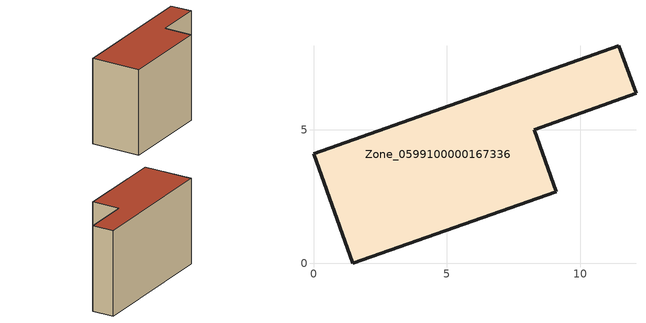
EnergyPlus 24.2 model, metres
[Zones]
Zone_0599100000167336
 floor ground (C_G): 0,4.1 11.44,8.15 12.08,6.36 8.26,5 9.09,2.68 1.46,0 z0
 wall outside (C_F): 1.46,0 9.09,2.68 8.26,5 12.08,6.36 11.44,8.15 0,4.1 1.46,0 z0:7.58
 roof outside (C_R): 11.44,8.15 0,4.1 1.46,0 9.09,2.68 8.26,5 12.08,6.36 z7.58
[BUILDING]
Pand.0599100000167336: North Axis=0; Terrain=City; Loads Convergence Tolerance Value=0.04; Temperature Convergence Tolerance Value=0.4; Solar Distribution=FullExterior; Maximum Number of Warmup Days=25; Minimum Number of Warmup Days=1
[Site:Location]
Rotterdam.The.Hague.AP_ZH_NLD Design_Conditions: Latitude=51.96; Longitude=4.45; Time Zone=1; Elevation=-4.5
[SITE:GROUNDTEMPERATURE:BUILDINGSURFACE]
18, 18, 18, 18, 18, 18, 18, 18, 18, 18, 18, 18
[MATERIAL] Thermal Absorptance=0.9; Solar Absorptance=0.7; Visible Absorptance=0.7
Name | Roughness | Thickness | Conductivity | Density | Specific Heat
G.TI.1946 | MediumSmooth | 0.15 | 1 | 540 | 1210
F.TI.1946 | Rough | 0.3 | 0.857143 | 1920 | 840
R.TI.1946 | MediumRough | 0.2 | 0.1 | 1500 | 1000
[CONSTRUCTION]
C_G: G.TI.1946
C_F: F.TI.1946
C_R: R.TI.1946
[ZONE]
Zone_0599100000167336: Type=1; Multiplier=1; Ceiling Height=Autocalculate; Volume=Autocalculate; Floor Area=autocalculate; Part of Total Floor Area=Yes
[ZONEINFILTRATION:DESIGNFLOWRATE]
Infil_Zone_0599100000167336: Zone or ZoneList or Space or SpaceList=Zone_0599100000167336; Schedule=AlwaysOn; Design Flow Rate Calculation Method=Flow/Area; Flow Rate per Floor Area=0.003; Constant Term Coefficient=1; Temperature Term Coefficient=0; Velocity Term Coefficient=0; Velocity Squared Term Coefficient=0
[HVACTEMPLATE:ZONE:IDEALLOADSAIRSYSTEM]
Zone_0599100000167336: Maximum Heating Supply Air Temperature=50; Minimum Cooling Supply Air Temperature=13; Maximum Heating Supply Air Humidity Ratio=0.0156; Minimum Cooling Supply Air Humidity Ratio=0.0077; Heating Limit=NoLimit; Cooling Limit=NoLimit; Dehumidification Control Type=ConstantSensibleHeatRatio; Cooling Sensible Heat Ratio=0.7; Dehumidification Setpoint=60; Humidification Control Type=None; Humidification Setpoint=30; Outdoor Air Method=None; Outdoor Air Flow Rate per Person=0.00944; Outdoor Air Flow Rate per Zone Floor Area=0; Outdoor Air Flow Rate per Zone=0; Demand Controlled Ventilation Type=None; Outdoor Air Economizer Type=NoEconomizer; Heat Recovery Type=None; Sensible Heat Recovery Effectiveness=0.7; Latent Heat Recovery Effectiveness=0.65
[ZONECONTROL:THERMOSTAT]
ThermostatControl_Zone_0599100000167336: Zone or ZoneList=Zone_0599100000167336; Control Type Schedule=DualSetpointControlType; Control 1=Thermostat_Zone_0599100000167336; Temperature Difference Between Cutout And Setpoint=0
[THERMOSTATSETPOINT:DUALSETPOINT]
Thermostat_Zone_0599100000167336: Heating Setpoint Temperature Schedule=HeatingSetpoint_Zone_0599100000167336; Cooling Setpoint Temperature Schedule=CoolingSetpoint_Zone_0599100000167336
[SCHEDULE:COMPACT]
HeatingSetpoint_Zone_0599100000167336: Through: 12/31, For: AllDays, Until: 24:00, 21
CoolingSetpoint_Zone_0599100000167336: Through: 12/31, For: AllDays, Until: 24:00, 24
DualSetpointControlType: Through: 12/31, For: AllDays, Until: 24:00, 4
AlwaysOn: Through: 12/31, For: AllDays, Until: 24:00, 1
